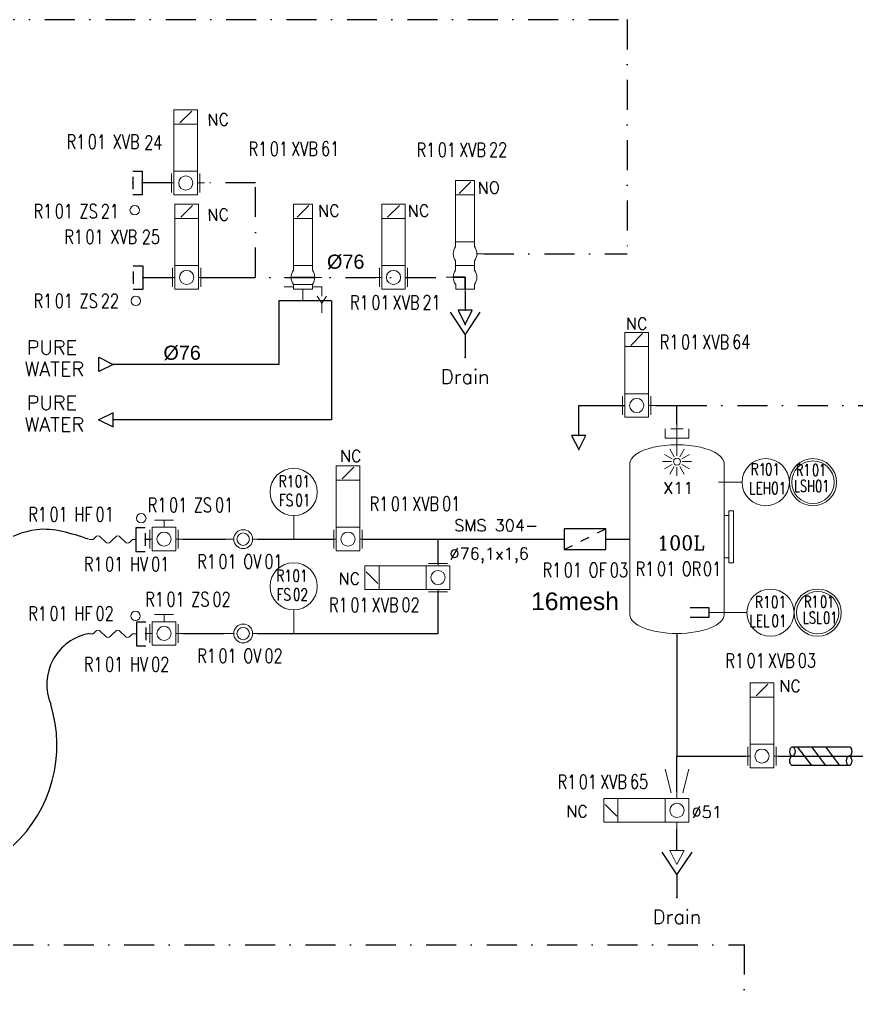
# Model space of a CAD drawing. Header units: inches. Extents: x 10394 to 11853, y 26092 to 26990.
# Drawn here: x 10588.1 to 10765.4, y 26453 to 26659.1 of the extents above; entities that cross this region are included whole.
import ezdxf
from ezdxf.enums import TextEntityAlignment as Align

# ---------------------------------------------------------------- set-up
doc = ezdxf.new("R2010")
doc.units = ezdxf.units.IN
doc.header["$MEASUREMENT"] = 0
for name, pattern in [('ACAD_ISO02W100', [15, 12, -3]), ('DASHDOT2', [12.7, 6.35, -3.175, 0, -3.175]), ('DASHED2', [9.525, 6.35, -3.175])]:
    doc.linetypes.add(name, pattern=pattern)
for name, color, linetype, lineweight in [('31 Equipment', 7, 'Continuous', 9), ('33 Instruments Labels', 7, 'Continuous', 9), ('43 TXT English', 7, 'Continuous', 9)]:
    doc.layers.add(name, color=color, linetype=linetype, lineweight=lineweight)
for name, color, linetype in [('DIAMETRE', 7, 'Continuous'), ('MATERIEL-DIVERS', 7, 'Continuous'), ('POMPES-PROCESS', 7, 'Continuous'), ('REGUL', 140, 'DASHED2'), ('REPERES', 7, 'Continuous'), ('techn-data', 7, 'Continuous'), ('TEXTES', 7, 'Continuous'), ('TITRE', 7, 'Continuous'), ('TUYAUTERIE-EAU', 5, 'Continuous'), ('TUYAUTERIE-EGOUT', 32, 'Continuous'), ('TUYAUTERIE-NEP', 4, 'DASHDOT2'), ('TUYAUTERIE-PROCESS', 30, 'Continuous'), ('TXT_FR', 7, 'Continuous'), ('VANNES', 7, 'Continuous')]:
    doc.layers.add(name, color=color, linetype=linetype)
doc.layers.get('33 Instruments Labels').off()
doc.layers.get('REPERES').off()
doc.styles.add('ROMANC', font='romanc')
doc.styles.add('ROMANS', font='ROMANS.SHX')
doc.styles.get("Standard").update_dxf_attribs({"font": 'arial.ttf'})

# ---------------------------------------------------------------- blocks, each defined once
blk = doc.blocks.new('BLANK-M')
at = {"color": 7}
for p, q in [((0, 2.5), (0, -2.5)), ((2, 2.5), (0, 2.5)), ((2, 1.33), (2, -1.33)), ((2, -1.33), (2, -1.33)), ((0, -2.5), (2, -2.5))]:
    blk.add_line(p, q, dxfattribs=at)
at = {"layer": 'MATERIEL-DIVERS', "color": 2}
for p in [(0, 0), (2, 0)]:
    blk.add_point(p, dxfattribs=at)
at = {"layer": 'MATERIEL-DIVERS', "color": 7, "extrusion": (-1, 0, 0)}
blk.add_point((0, 0), dxfattribs=at)
at = {"layer": 'MATERIEL-DIVERS', "color": 7, "extrusion": (1, 0, 0)}
blk.add_point((2, 0), dxfattribs=at)
blk = doc.blocks.new('APV-FCE-GEN-SIGHTGLASS-1')
at = {"layer": '31 Equipment', "linetype": 'ACAD_ISO02W100', "ltscale": 38}
for p, q in [((-2, 0), (-4, 0)), ((2, 0), (4, 0))]:
    blk.add_line(p, q, dxfattribs=at)
at = {"layer": '31 Equipment', "color": 7}
for radius in [2, 1.33]:
    blk.add_circle((0, 0), radius, dxfattribs=at)
blk = doc.blocks.new('APV-FTG-CONX-HOSE-1')
at = {"layer": '31 Equipment'}
for p, q in [((-4.17, 0), (-5, 0)), ((4.17, 0), (5, 0))]:
    blk.add_line(p, q, dxfattribs=at)
for points in [[(-4.17, 0), (-3.63, 0.5), (-3.42, 0.71), (-3.13, 0.79), (-2.83, 0.71), (-2.58, 0.5), (-1.54, -0.5), (-1.33, -0.71), (-1.04, -0.79), (-0.75, -0.71), (-0.5, -0.5), (0, 0)], [(0, 0), (0.54, 0.5), (0.75, 0.71), (1.04, 0.79), (1.33, 0.71), (1.58, 0.5), (2.62, -0.5), (2.83, -0.71), (3.12, -0.79), (3.42, -0.71), (3.67, -0.5), (4.17, 0)]]:
    blk.add_lwpolyline(points, dxfattribs=at)
blk = doc.blocks.new('APV-VLV-BFLY-SVS-3')
at = {"layer": '31 Equipment', "ltscale": 38}
for p, q in [((1.25, 15.25), (-1.25, 12.75)), ((2.5, 2.5), (-2.5, 2.5)), ((-2.5, 2.5), (-2.5, -2.5)), ((2.5, -2.5), (2.5, 2.5)), ((-2.5, 0), (-4, 0)), ((2.5, 0), (4, 0)), ((-2.5, -2.5), (2.5, -2.5))]:
    blk.add_line(p, q, dxfattribs=at)
at = {"layer": '31 Equipment'}
for p, q in [((-3, 2), (-3, -2)), ((3, -2), (3, 2))]:
    blk.add_line(p, q, dxfattribs=at)
at = {"layer": '31 Equipment', "ltscale": 38}
for points in [[(-2.5, 12.5), (2.5, 12.5), (2.5, 15.5), (-2.5, 15.5)], [(-2.5, 2.5), (2.5, 2.5), (2.5, 12.5), (-2.5, 12.5)]]:
    blk.add_lwpolyline(points, close=True, dxfattribs=at)
blk.add_circle((0, 0), 1.5, dxfattribs=at)
blk = doc.blocks.new('APV-VLV-DSEAT-SD42-3')
at = {"layer": '31 Equipment', "ltscale": 38}
for p, q in [((1.25, 15.25), (-1.25, 12.75)), ((-2, 2.5), (-2, 1.5)), ((2, 2.5), (2, 1.5)), ((-2.5, 0), (-4, 0)), ((2.5, 0), (4, 0)), ((-2, -2), (-4, -2)), ((2, -2), (4, -2)), ((4, -2), (4, -4)), ((0, -2.5), (0, -5)), ((4, -5.5), (3, -4)), ((5, -4), (4, -5.5)), ((4, -5.5), (4, -7.5))]:
    blk.add_line(p, q, dxfattribs=at)
at = {"layer": '31 Equipment', "lineweight": 30}
blk.add_line((-2.5, 0), (2.5, 0), dxfattribs=at)
at = {"layer": '31 Equipment', "ltscale": 38}
for points in [[(-2, 12.5), (2, 12.5), (2, 15.5), (-2, 15.5)], [(-2, 2.5), (2, 2.5), (2, 12.5), (-2, 12.5)], [(-2, -1.5), (2, -1.5), (2, -2.5), (-2, -2.5)]]:
    blk.add_lwpolyline(points, close=True, dxfattribs=at)
for start, end in [(143.1301, 216.8699), (323.1301, 36.8699)]:
    blk.add_arc((0, 0), 2.5, start, end, dxfattribs=at)
blk = doc.blocks.new('APV-INS-POS-GEN-1')
at = {"layer": '31 Equipment', "color": 5}
blk.add_circle((0, 0), 1, dxfattribs=at)
blk = doc.blocks.new('APV-OTH-GEN-DEGAZ-2')
at = {"layer": '31 Equipment'}
for p, q in [((17, 30.62), (17, 37.38)), ((14.5, 34.38), (14.5, 36.38)), ((15.67, 36.38), (15.67, 36.38)), ((15.67, 36.38), (18.33, 36.38)), ((19.5, 34.38), (19.5, 36.38)), ((14.5, 34.38), (19.5, 34.38)), ((15.97, 30.03), (14.35, 30.96)), ((16.4, 30.46), (15.47, 32.08)), ((17.6, 30.46), (18.53, 32.08)), ((18.03, 30.03), (19.65, 30.96)), ((7, 29), (7, -3)), ((13.95, 29.43), (15.81, 29.43)), ((18.19, 29.43), (20.05, 29.43)), ((27, 29), (27, -3)), ((15.97, 28.83), (14.35, 27.9)), ((16.4, 28.4), (15.47, 26.78)), ((17, 26.38), (17, 28.24)), ((17.6, 28.4), (18.53, 26.78)), ((18.03, 28.83), (19.65, 27.9))]:
    blk.add_line(p, q, dxfattribs=at)
for points in [[(29, 19), (29, 8), (28, 8), (28, 19)], [(27, 18), (27, 9), (28, 9), (28, 18)]]:
    blk.add_lwpolyline(points, close=True, dxfattribs=at)
blk.add_circle((17, 29.43), 0.738, dxfattribs=at)
for centre, start_param, end_param in [((17, 29), 0, 3.141593), ((17, -3), 3.141593, 6.283185)]:
    blk.add_ellipse(centre, major_axis=(10, 0), ratio=0.4, start_param=start_param, end_param=end_param, dxfattribs=at)
blk = doc.blocks.new('APV-INS-M-L-PI')
at = {"layer": '31 Equipment', "color": 7}
blk.add_line((0, -5), (0, -10), dxfattribs=at)
blk.add_circle((0, 0), 5, dxfattribs=at)
blk = doc.blocks.new('BLANK-F')
at = {"color": 7}
for p, q in [((0, 2.5), (2, 2.5)), ((2, 2.5), (2, -2.5)), ((0, 1.33), (0, -1.33)), ((0, -1.33), (0, -1.33)), ((2, -2.5), (0, -2.5))]:
    blk.add_line(p, q, dxfattribs=at)
at = {"layer": 'REGUL', "color": 7, "extrusion": (-1, 0, 0)}
blk.add_point((0, 0), dxfattribs=at)
at = {"layer": 'REGUL', "color": 2}
for p in [(0, 0), (2, 0)]:
    blk.add_point(p, dxfattribs=at)
at = {"layer": 'REGUL', "color": 7, "extrusion": (1, 0, 0)}
blk.add_point((2, 0), dxfattribs=at)
blk = doc.blocks.new('FLE23-A')
at = {"color": 7}
for p, q in [((0, 1.5), (-3, 0)), ((-3, 0), (0, -1.5)), ((0, -1.5), (0, 1.5))]:
    blk.add_line(p, q, dxfattribs=at)
at = {"layer": 'MATERIEL-DIVERS', "color": 7, "extrusion": (-1, 0, 0)}
blk.add_point((-3, 0), dxfattribs=at)
at = {"layer": 'MATERIEL-DIVERS', "color": 2}
for p in [(-3, 0), (0, 0)]:
    blk.add_point(p, dxfattribs=at)
at = {"layer": 'MATERIEL-DIVERS', "color": 7, "extrusion": (1, 0, 0)}
blk.add_point((0, 0), dxfattribs=at)
blk = doc.blocks.new('EGOUT')
at = {"color": 7}
for p, q in [((-3.2, 9.61), (0, 4.81)), ((0, 4.81), (3.2, 9.61)), ((0, 4.81), (0, 0))]:
    blk.add_line(p, q, dxfattribs=at)
at = {"color": 7, "extrusion": (0, -1, 0)}
blk.add_point((0, 0), dxfattribs=at)
at = {"layer": 'POMPES-PROCESS', "style": 'ROMANS'}
blk.add_attdef('EGOUT', text='', height=3, dxfattribs=at).set_placement((0, -4), align=Align.MIDDLE)
blk = doc.blocks.new('APV-VLV-SSEAT-SW43-41')
at = {"layer": '31 Equipment', "ltscale": 38}
for p, q in [((1.25, 20.25), (-1.25, 17.75)), ((-2, 7.5), (-2, 6.5)), ((2, 7.5), (2, 6.5)), ((2.5, 5), (4, 5)), ((-2, 2.5), (-2, 3.5)), ((-2, 2.5), (2, 2.5)), ((-2, 2.5), (-2, 1.5)), ((2, 2.5), (2, 3.5)), ((2, 2.5), (2, 1.5)), ((-2.5, 0), (-4, 0)), ((-2, -1.5), (-2, -2.5)), ((2, -1.5), (2, -2.5)), ((-2, -2.5), (2, -2.5)), ((0, -2.5), (0, -5))]:
    blk.add_line(p, q, dxfattribs=at)
at = {"layer": '31 Equipment', "lineweight": 30}
for p, q in [((0, 0), (-2.5, 0)), ((0, -2.5), (0, 0))]:
    blk.add_line(p, q, dxfattribs=at)
at = {"layer": '31 Equipment', "ltscale": 38}
for points in [[(-2, 17.5), (2, 17.5), (2, 20.5), (-2, 20.5)], [(-2, 7.5), (2, 7.5), (2, 17.5), (-2, 17.5)]]:
    blk.add_lwpolyline(points, close=True, dxfattribs=at)
for centre, start, end in [((0, 5), 143.1301, 216.8699), ((0, 5), 323.1301, 36.8699), ((0, 0), 143.1301, 216.8699), ((0, 0), 323.1301, 36.8699)]:
    blk.add_arc(centre, 2.5, start, end, dxfattribs=at)
blk = doc.blocks.new('calorifuge')
at = {"layer": 'MATERIEL-DIVERS'}
for p, q in [((-5, -2), (-2, 2)), ((-2, -2), (1, 2)), ((1, -2), (4, 2))]:
    blk.add_line(p, q, dxfattribs=at)
at = {"layer": 'MATERIEL-DIVERS', "color": 1, "extrusion": (-1, 0, 0)}
blk.add_point((-6, 0), dxfattribs=at)
at = {"layer": 'MATERIEL-DIVERS', "color": 1, "extrusion": (1, 0, 0)}
blk.add_point((6, 0), dxfattribs=at)
at = {"layer": 'TITRE'}
for p, q in [((6, 2), (-6, 2)), ((-6, -2), (6, -2))]:
    blk.add_line(p, q, dxfattribs=at)
for centre, major_axis in [((-6, 1), (0, 1)), ((6, -1), (0, -1))]:
    blk.add_ellipse(centre, major_axis=major_axis, ratio=0.547943, start_param=0, end_param=3.141593, dxfattribs=at)
at = {"layer": 'TITRE', "extrusion": (0, 0, -1)}
for centre, major_axis in [((-6, -1), (0, -1)), ((6, 1), (0, 1))]:
    blk.add_ellipse(centre, major_axis=major_axis, ratio=0.547943, dxfattribs=at)
blk = doc.blocks.new('APV-SIGN-ARW-FLOW-1')
at = {"layer": '31 Equipment'}
for p, q in [((-1.5, -1.5), (-1.5, 1.5)), ((-1.5, 1.5), (1.5, 0)), ((1.5, 0), (-1.5, -1.5))]:
    blk.add_line(p, q, dxfattribs=at)
blk = doc.blocks.new('APV-FCE-GEN-REDCON-1')
at = {"layer": '31 Equipment', "color": 7}
for p, q in [((-2.5, 2.5), (2.5, 1.25)), ((2.5, 1.25), (2.5, 1.25)), ((2.5, -1.25), (-2.5, -2.5))]:
    blk.add_line(p, q, dxfattribs=at)
blk = doc.blocks.new('REPNORM1')
at = {"layer": 'TEXTES', "style": 'ROMANS', "width": 0.75}
for tag, p in [('ZONE', (-9.75, -1.25)), ('SOUSZONE', (-5.25, -1.25)), ('ELEMENT', (-0.75, -1.25)), ('NUM', (5.59, -1.22))]:
    blk.add_attdef(tag, p, '', height=3, dxfattribs=at)
blk = doc.blocks.new('REPNORM')
at = {"layer": 'TEXTES', "style": 'ROMANS', "width": 0.75}
for tag, p in [('ZONE', (-9.75, -1.25)), ('SOUSZONE', (-5.25, -1.25)), ('ELEMENT', (0, -1.25)), ('NUM', (4.5, -1.25))]:
    blk.add_attdef(tag, p, '', height=3, dxfattribs=at)
blk = doc.blocks.new('REPINS2')
at = {"layer": 'TEXTES', "style": 'ROMANS', "width": 0.7}
for tag, p in [('ZONE', (-3.35, 0.8)), ('SOUSZONE', (0.05, 0.8)), ('NUM', (0.7, -2.6))]:
    blk.add_attdef(tag, p, '', height=2.5, dxfattribs=at)
blk.add_attdef('ELEMENT', text='', height=2.5, dxfattribs=at).set_placement((-1.56, -2.59), align=Align.CENTER)
blk = doc.blocks.new('REPINS')
at = {"layer": 'TEXTES', "style": 'ROMANS', "width": 0.75}
for tag, p in [('ZONE', (-3.3, 1)), ('SOUSZONE', (0.1, 1)), ('NUM', (0.2, -3))]:
    blk.add_attdef(tag, p, '', height=2.5, dxfattribs=at)
blk.add_attdef('ELEMENT', text='', height=2.5, dxfattribs=at).set_placement((-0.2, -3), align=Align.RIGHT)
blk = doc.blocks.new('FLE23')
at = {"color": 7}
for p, q in [((0, -1.5), (0, 1.5)), ((0, 1.5), (3, 0)), ((3, 0), (0, -1.5))]:
    blk.add_line(p, q, dxfattribs=at)
at = {"layer": 'MATERIEL-DIVERS', "color": 2}
for p in [(0, 0), (3, 0)]:
    blk.add_point(p, dxfattribs=at)
at = {"layer": 'MATERIEL-DIVERS', "color": 7, "extrusion": (-1, 0, 0)}
blk.add_point((0, 0), dxfattribs=at)
at = {"layer": 'MATERIEL-DIVERS', "color": 7, "extrusion": (1, 0, 0)}
blk.add_point((3, 0), dxfattribs=at)
blk = doc.blocks.new('PSTR')
at = {"color": 7}
for p, q in [((3, 1.5), (-3, 1.5)), ((-3, 1.5), (-3, -1.5)), ((1.8, 0.9), (3, 1.5)), ((3, -1.5), (3, 1.5)), ((-0.6, -0.3), (0.6, 0.3)), ((-3, -1.5), (-1.8, -0.9)), ((-3, -1.5), (3, -1.5))]:
    blk.add_line(p, q, dxfattribs=at)
at = {"color": 7, "extrusion": (-1, 0, 0)}
blk.add_point((-3, 0), dxfattribs=at)
at = {"color": 7, "extrusion": (1, 0, 0)}
blk.add_point((3, 0), dxfattribs=at)
blk = doc.blocks.new('APV-VLVM-BFLY-SVS-1')
at = {"layer": '31 Equipment', "ltscale": 38}
for p, q in [((2.5, 2.5), (-2.5, 2.5)), ((-2.5, 2.5), (-2.5, -2.5)), ((-2, 4), (2, 4)), ((0, 2.5), (0, 4)), ((2.5, -2.5), (2.5, 2.5)), ((-2.5, 0), (-4, 0)), ((2.5, 0), (4, 0)), ((-2.5, -2.5), (2.5, -2.5))]:
    blk.add_line(p, q, dxfattribs=at)
at = {"layer": '31 Equipment'}
for p, q in [((-3, 2), (-3, -2)), ((3, -2), (3, 2))]:
    blk.add_line(p, q, dxfattribs=at)
at = {"layer": '31 Equipment', "ltscale": 38}
blk.add_circle((0, 0), 1.5, dxfattribs=at)
blk = doc.blocks.new('A$C08E52F18')
at = {"layer": '31 Equipment', "ltscale": 38}
for p, q in [((18, 6.5), (13, 6.5)), ((13, 6.5), (13, 1.5)), ((15.5, 6.5), (15.5, 8)), ((18, 1.5), (18, 6.5)), ((0.25, 5.25), (2.75, 2.75)), ((13, 1.5), (18, 1.5)), ((15.5, 1.5), (15.5, 0))]:
    blk.add_line(p, q, dxfattribs=at)
for points in [[(3, 1.5), (3, 6.5), (0, 6.5), (0, 1.5)], [(13, 1.5), (13, 6.5), (3, 6.5), (3, 1.5)]]:
    blk.add_lwpolyline(points, close=True, dxfattribs=at)
blk.add_circle((15.5, 4), 1.5, dxfattribs=at)
blk = doc.blocks.new('APV-INS-M-L-LE1')
at = {"layer": '31 Equipment', "color": 7}
blk.add_line((0, -5), (0, -10), dxfattribs=at)
blk.add_circle((0, 0), 5, dxfattribs=at)
blk = doc.blocks.new('APV-INS-F-L-LS')
at = {"layer": '31 Equipment'}
for radius in [5, 4.5]:
    blk.add_circle((0, 0), radius, dxfattribs=at)
blk = doc.blocks.new('APV-INS-M-L-LE2')
at = {"layer": '31 Equipment', "color": 7}
blk.add_line((5, 0), (13, 0), dxfattribs=at)
at = {"layer": '31 Equipment', "lineweight": 25}
blk.add_lwpolyline([(17, 1), (13, 1), (13, 0), (13, -1), (17, -1)], dxfattribs=at)
at = {"layer": '31 Equipment', "color": 7}
blk.add_circle((0, 0), 5, dxfattribs=at)

msp = doc.modelspace()

# ---------------------------------------------------------------- linework, layer by layer
at = {"layer": 'TUYAUTERIE-EAU'}
for p, q in [((10654.17, 26599.43), (10643.05, 26599.43)), ((10643.05, 26599.43), (10643.05, 26585.98)), ((10654.17, 26599.43), (10654.17, 26574.23)), ((10643.05, 26585.98), (10607.91, 26585.98)), ((10654.17, 26574.23), (10607.78, 26574.23))]:
    msp.add_line(p, q, dxfattribs=at)
at = {"layer": 'TUYAUTERIE-EGOUT'}
for p, q in [((10682.49, 26601.44), (10682.5, 26597.46)), ((10706.56, 26577.26), (10716.34, 26577.26)), ((10706.56, 26570.94), (10706.56, 26577.26)), ((10727.38, 26482.94), (10727.38, 26487.44))]:
    msp.add_line(p, q, dxfattribs=at)
at = {"layer": 'TUYAUTERIE-NEP'}
for p, q in [((10465.47, 26659.1), (10716.81, 26659.1)), ((10716.81, 26659.1), (10716.81, 26609.44)), ((10620.31, 26624.43), (10614.06, 26624.43)), ((10638.06, 26624.43), (10626.31, 26624.43)), ((10638.06, 26604.43), (10638.06, 26624.43)), ((10686.49, 26609.44), (10716.81, 26609.44)), ((10614.44, 26604.43), (10620.5, 26604.43)), ((10626.5, 26604.43), (10631.56, 26604.43)), ((10631.56, 26604.43), (10678.49, 26604.43)), ((10722.84, 26577.26), (10727.38, 26577.26)), ((10727.38, 26577.26), (10808.44, 26577.26)), ((10727.38, 26573.31), (10727.38, 26577.26)), ((10469.47, 26462.97), (10741.62, 26462.97))]:
    msp.add_line(p, q, dxfattribs=at)
msp.add_lwpolyline([(10741.62, 26462.98), (10741.62, 26462.98), (10741.62, 26381.92), (10697.75, 26381.92), (10697.75, 26384.88)], dxfattribs=at)
at = {"layer": 'TUYAUTERIE-PROCESS'}
for p, q in [((10614.7, 26548.94), (10615.7, 26548.94)), ((10622.7, 26548.94), (10631.73, 26548.94)), ((10638.48, 26548.94), (10654.68, 26548.94)), ((10660.68, 26548.94), (10676.76, 26548.94)), ((10676.76, 26543.79), (10676.76, 26548.94)), ((10676.76, 26548.94), (10703.51, 26548.94)), ((10712.33, 26548.94), (10717.38, 26548.94)), ((10676.76, 26528.94), (10676.76, 26537.79)), ((10676.76, 26536.87), (10676.76, 26537.79)), ((10622.7, 26528.94), (10631.48, 26528.94)), ((10638.48, 26528.94), (10676.76, 26528.94)), ((10727.38, 26528.94), (10727.38, 26502.94)), ((10727.38, 26502.94), (10741.88, 26502.94)), ((10727.38, 26495.44), (10727.38, 26502.94)), ((10748.88, 26502.94), (10762.38, 26502.94)), ((10762.38, 26502.94), (10791.44, 26502.94))]:
    msp.add_line(p, q, dxfattribs=at)
for centre, radius, start, end in [((10604.81, 26518.16), 10.95, 100.2878, 202.6904), ((10566.74, 26505.33), 29.26, 313.0283, 17.1089)]:
    msp.add_arc(centre, radius, start, end, dxfattribs=at)
msp.add_spline([(10602.7, 26548.94), (10591.7, 26550.94), (10574.7, 26544.94), (10561.7, 26548.94)], degree=3, dxfattribs=at)

# ---------------------------------------------------------------- block references
at = {"layer": '31 Equipment'}
msp.add_blockref('APV-OTH-GEN-DEGAZ-2', (10710.38, 26535.94), dxfattribs=at)
at = {"layer": '31 Equipment', "rotation": 270}
for name, p in [('APV-INS-F-L-LS', (10757.18, 26533.36)), ('APV-FCE-GEN-REDCON-1', (10727.38, 26497.66))]:
    msp.add_blockref(name, p, dxfattribs=at)
at = {"layer": '31 Equipment', "xscale": -1, "rotation": 180}
msp.add_blockref('calorifuge', (10757.84, 26502.94), dxfattribs=at)
at = {"layer": '33 Instruments Labels'}
for name, p in [('APV-INS-POS-GEN-1', (10612.49, 26618.65)), ('APV-INS-POS-GEN-1', (10612.73, 26599.43)), ('APV-INS-M-L-PI', (10646.17, 26558.94)), ('APV-INS-POS-GEN-1', (10613.89, 26553.36)), ('APV-INS-M-L-PI', (10646.17, 26538.94)), ('APV-INS-POS-GEN-1', (10612.66, 26532.67))]:
    msp.add_blockref(name, p, dxfattribs=at)
at = {"layer": '33 Instruments Labels', "xscale": -1, "rotation": 270}
msp.add_blockref('APV-INS-M-L-LE1', (10746.18, 26561), dxfattribs=at)
at = {"layer": '33 Instruments Labels', "xscale": -1}
msp.add_blockref('APV-INS-F-L-LS', (10756.18, 26561), dxfattribs=at)
at = {"layer": '33 Instruments Labels', "rotation": 180}
msp.add_blockref('APV-INS-M-L-LE2', (10747.18, 26533.36), dxfattribs=at)
at = {"layer": 'MATERIEL-DIVERS'}
for name, p in [('BLANK-F', (10612.06, 26624.43)), ('BLANK-F', (10612.2, 26604.36)), ('FLE23', (10604.91, 26585.98)), ('BLANK-M', (10612.7, 26548.85)), ('APV-FCE-GEN-SIGHTGLASS-1', (10635.48, 26548.94)), ('APV-FTG-CONX-HOSE-1', (10607.85, 26548.85)), ('APV-FTG-CONX-HOSE-1', (10607.85, 26528.85)), ('BLANK-M', (10612.85, 26528.85)), ('APV-FCE-GEN-SIGHTGLASS-1', (10635.48, 26528.94))]:
    msp.add_blockref(name, p, dxfattribs=at)
for name, p, rotation in [('FLE23-A', (10682.5, 26597.44), 90), ('FLE23-A', (10706.56, 26570.94), 90), ('APV-SIGN-ARW-FLOW-1', (10727.38, 26481.44), 270)]:
    msp.add_blockref(name, p, dxfattribs=dict(at, rotation=rotation))
for p in [(10682.5, 26587.44), (10727.38, 26472.94)]:
    msp.add_blockref('EGOUT', p, dxfattribs=at).add_auto_attribs({'EGOUT': 'Drain'})
at = {"layer": 'MATERIEL-DIVERS', "xscale": -1}
msp.add_blockref('FLE23', (10607.91, 26574.23), dxfattribs=at)
at = {"layer": 'MATERIEL-DIVERS', "linetype": 'DASHED2', "xscale": 1.47, "yscale": 1.47, "zscale": 1.47}
msp.add_blockref('PSTR', (10707.92, 26548.94), dxfattribs=at)
at = {"layer": 'REPERES'}
ref = msp.add_blockref('REPNORM', (10607.81, 26632.93), dxfattribs=at)
ref.add_attrib('ZONE', 'R1', (10598.06, 26631.68), dxfattribs={"layer": 'TEXTES', "height": 3, "style": 'ROMANS', "width": 0.75})
ref.add_attrib('SOUSZONE', '01', (10602.56, 26631.68), dxfattribs={"layer": 'TEXTES', "height": 3, "style": 'ROMANS', "width": 0.75})
ref.add_attrib('ELEMENT', 'XVB', (10607.81, 26631.68), dxfattribs={"layer": 'TEXTES', "height": 3, "style": 'ROMANS', "width": 0.75})
ref.add_attrib('NUM', '24', (10614.5, 26631.5), dxfattribs={"layer": 'TEXTES', "height": 3, "style": 'ROMANS', "width": 0.75})
for name, p, values in [('REPNORM1', (10646.37, 26631.43), {'ZONE': 'R1', 'SOUSZONE': '01', 'ELEMENT': 'XVB', 'NUM': '61'}), ('REPNORM1', (10681.96, 26631.22), {'ZONE': 'R1', 'SOUSZONE': '01', 'ELEMENT': 'XVB', 'NUM': '22'}), ('REPNORM', (10600.81, 26618.22), {'ZONE': 'R1', 'SOUSZONE': '01', 'ELEMENT': 'ZS', 'NUM': '21'}), ('REPNORM', (10600.81, 26599.22), {'ZONE': 'R1', 'SOUSZONE': '01', 'ELEMENT': 'ZS', 'NUM': '22'}), ('REPNORM1', (10667.87, 26598.86), {'ZONE': 'R1', 'SOUSZONE': '01', 'ELEMENT': 'XVB', 'NUM': '21'}), ('REPNORM1', (10733.48, 26590.47), {'ZONE': 'R1', 'SOUSZONE': '01', 'ELEMENT': 'XVB', 'NUM': '64'}), ('REPINS2', (10755.93, 26561.54), {'ZONE': 'R1', 'SOUSZONE': '01', 'NUM': '01', 'ELEMENT': 'LSH'}), ('REPINS', (10646.3, 26558.94), {'ZONE': 'R1', 'SOUSZONE': '01', 'ELEMENT': 'FS', 'NUM': '01'}), ('REPNORM', (10625.01, 26555.92), {'ZONE': 'R1', 'SOUSZONE': '01', 'ELEMENT': 'ZS', 'NUM': '01'}), ('REPNORM1', (10672.02, 26556.17), {'ZONE': 'R1', 'SOUSZONE': '01', 'ELEMENT': 'XVB', 'NUM': '01'}), ('REPNORM', (10599.7, 26553.94), {'ZONE': 'R1', 'SOUSZONE': '01', 'ELEMENT': 'HF', 'NUM': '01'}), ('REPNORM', (10611.47, 26543.37), {'ZONE': 'R1', 'SOUSZONE': '01', 'ELEMENT': 'HV', 'NUM': '01'}), ('REPNORM', (10635.48, 26543.94), {'ZONE': 'R1', 'SOUSZONE': '01', 'ELEMENT': 'OV', 'NUM': '01'}), ('REPNORM', (10708.65, 26542.15), {'ZONE': 'R1', 'SOUSZONE': '01', 'ELEMENT': 'OF', 'NUM': '03'}), ('REPNORM', (10728.38, 26542.41), {'ZONE': 'R1', 'SOUSZONE': '01', 'ELEMENT': 'OR', 'NUM': '01'}), ('REPINS', (10645.8, 26538.94), {'ZONE': 'R1', 'SOUSZONE': '01', 'ELEMENT': 'FS', 'NUM': '02'}), ('REPNORM', (10624.47, 26535.94), {'ZONE': 'R1', 'SOUSZONE': '01', 'ELEMENT': 'ZS', 'NUM': '02'}), ('REPNORM1', (10663.42, 26534.73), {'ZONE': 'R1', 'SOUSZONE': '01', 'ELEMENT': 'XVB', 'NUM': '02'}), ('REPINS', (10747.18, 26533.36), {'ZONE': 'R1', 'SOUSZONE': '01', 'ELEMENT': 'LEL', 'NUM': '01'}), ('REPINS2', (10757.63, 26533.62), {'ZONE': 'R1', 'SOUSZONE': '01', 'NUM': '01', 'ELEMENT': 'LSL'}), ('REPNORM', (10599.7, 26532.94), {'ZONE': 'R1', 'SOUSZONE': '01', 'ELEMENT': 'HF', 'NUM': '02'}), ('REPNORM', (10635.48, 26523.94), {'ZONE': 'R1', 'SOUSZONE': '01', 'ELEMENT': 'OV', 'NUM': '02'}), ('REPNORM', (10611.47, 26522.15), {'ZONE': 'R1', 'SOUSZONE': '01', 'ELEMENT': 'HV', 'NUM': '02'}), ('REPNORM1', (10747.38, 26522.94), {'ZONE': 'R1', 'SOUSZONE': '01', 'ELEMENT': 'XVB', 'NUM': '03'}), ('REPNORM1', (10711.82, 26497.25), {'ZONE': 'R1', 'SOUSZONE': '01', 'ELEMENT': 'XVB', 'NUM': '65'})]:
    msp.add_blockref(name, p, dxfattribs=at).add_auto_attribs(values)
ref = msp.add_blockref('REPNORM', (10607.32, 26612.75), dxfattribs=at)
ref.add_attrib('ZONE', 'R1', (10597.57, 26611.5), dxfattribs={"layer": 'TEXTES', "height": 3, "style": 'ROMANS', "width": 0.75})
ref.add_attrib('SOUSZONE', '01', (10602.07, 26611.5), dxfattribs={"layer": 'TEXTES', "height": 3, "style": 'ROMANS', "width": 0.75})
ref.add_attrib('ELEMENT', 'XVB', (10607.32, 26611.5), dxfattribs={"layer": 'TEXTES', "height": 3, "style": 'ROMANS', "width": 0.75})
ref.add_attrib('NUM', '25', (10614, 26611.5), dxfattribs={"layer": 'TEXTES', "height": 3, "style": 'ROMANS', "width": 0.75})
ref = msp.add_blockref('REPINS', (10745.49, 26561.28), dxfattribs=at)
ref.add_attrib('ZONE', 'R1', (10743, 26562.5), dxfattribs={"layer": 'TEXTES', "height": 2.5, "style": 'ROMANS', "width": 0.75})
ref.add_attrib('SOUSZONE', '01', (10746, 26562.5), dxfattribs={"layer": 'TEXTES', "height": 2.5, "style": 'ROMANS', "width": 0.75})
ref.add_attrib('ELEMENT', 'LEH', dxfattribs={"layer": 'TEXTES', "height": 2.5, "style": 'ROMANS', "width": 0.75}).set_placement((10747.32, 26558.5), align=Align.RIGHT)
ref.add_attrib('NUM', '01', (10747.32, 26558.5), dxfattribs={"layer": 'TEXTES', "height": 2.5, "style": 'ROMANS', "width": 0.75})
at = {"layer": 'TUYAUTERIE-NEP'}
msp.add_blockref('A$C08E52F18', (10711.88, 26487.44), dxfattribs=at)
at = {"layer": 'VANNES'}
for name, p in [('APV-VLV-BFLY-SVS-3', (10623.31, 26624.43)), ('APV-VLV-BFLY-SVS-3', (10623.5, 26604.43)), ('APV-VLV-DSEAT-SD42-3', (10648.14, 26604.43)), ('APV-VLV-BFLY-SVS-3', (10667.32, 26604.43)), ('APV-VLV-BFLY-SVS-3', (10718.84, 26577.26)), ('APV-VLV-BFLY-SVS-3', (10657.68, 26548.94)), ('APV-VLVM-BFLY-SVS-1', (10618.7, 26548.94)), ('APV-VLVM-BFLY-SVS-1', (10618.7, 26528.94)), ('APV-VLV-BFLY-SVS-3', (10745.38, 26502.94))]:
    msp.add_blockref(name, p, dxfattribs=at)
for name, p, rotation in [('APV-VLV-SSEAT-SW43-41', (10682.49, 26604.44), 0.0317343014624525), ('APV-VLV-BFLY-SVS-3', (10676.76, 26540.79), 90)]:
    msp.add_blockref(name, p, dxfattribs=dict(at, rotation=rotation))

# ---------------------------------------------------------------- texts
at = {"layer": '43 TXT English', "color": 1}
msp.add_text('16mesh', height=3.75, dxfattribs=at).set_placement((10696.45, 26537.64), align=Align.TOP_LEFT)
at = {"layer": 'DIAMETRE'}
for p in [(10653.24, 26606.25), (10618.58, 26586.95)]:
    msp.add_text('%%C76', height=3, dxfattribs=at).set_placement(p)
at = {"layer": 'techn-data', "style": 'ROMANS'}
for s, p in [('NC', (10630.19, 26637.86)), ('NO', (10687.51, 26623.42)), ('NC', (10630.19, 26617.69)), ('NC', (10653.63, 26618.53)), ('NC', (10672.63, 26618.53))]:
    msp.add_text(s, height=2.5, rotation=1.6823, dxfattribs=at).set_placement(p, align=Align.MIDDLE_CENTER)
for s, p in [('NC', (10718.85, 26594.62)), ('NC', (10658.27, 26566.55)), ('X11', (10727.65, 26559.78)), ('SMS 304-', (10689.07, 26551.86)), ('%%C76,1x1,6', (10687.59, 26545.86)), ('NC', (10657.95, 26540.55)), ('NC', (10751.35, 26517.79)), ('NC', (10706.22, 26491.22)), ('%%C51', (10733.69, 26491.08))]:
    msp.add_text(s, height=2.5, dxfattribs=at).set_placement(p, align=Align.MIDDLE_CENTER)
at = {"layer": 'TXT_FR', "style": 'ROMANS'}
for s, p in [('PURE', (10594.95, 26589.57)), ('WATER', (10595.49, 26585)), ('PURE', (10594.95, 26577.82)), ('WATER', (10595.49, 26573.25))]:
    msp.add_text(s, height=3, dxfattribs=at).set_placement(p, align=Align.MIDDLE)
at = {"layer": 'TXT_FR', "insert": (10728.14, 26548.17), "char_height": 3, "width": 112.5, "attachment_point": 5, "style": 'ROMANC'}
msp.add_mtext('100L', dxfattribs=at)

doc.saveas('drawing.dxf')
